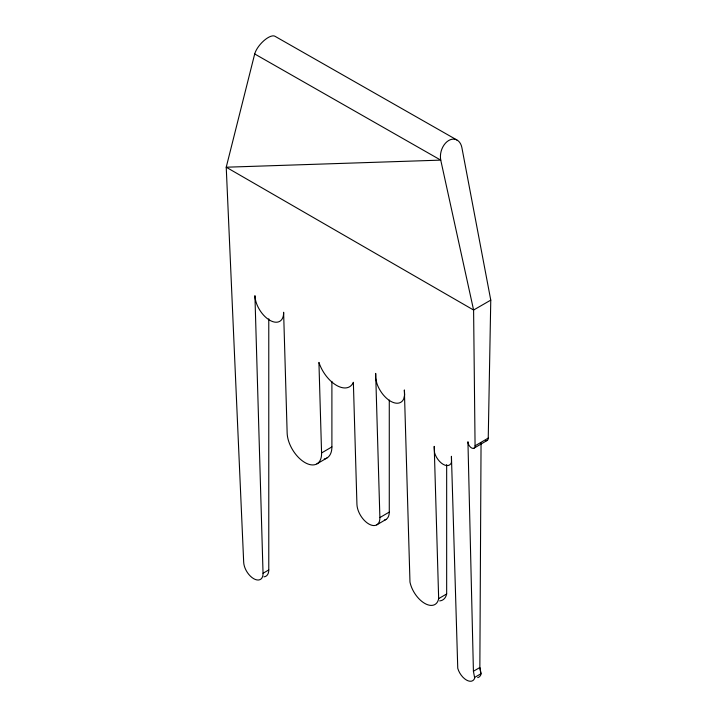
<?xml version="1.0" encoding="UTF-8"?>
<svg xmlns="http://www.w3.org/2000/svg" width="717" height="717" viewBox="0 0 717 717"><rect width="100%" height="100%" fill="white"/><g stroke="black" fill="none" stroke-linecap="round" stroke-linejoin="round"><path stroke-width="1.08" d="M481.053 442.954L479.852 667.527L480.955 674.464A12.682 7.322 60 0 1 477.674 677.619M485.624 440.579A5.055 2.913 60 0 0 488.241 438.087L490.769 300.118L461.847 147.451A14.976 10.459 -73.6 0 0 448.6 140.559A14.976 10.459 -73.6 0 0 440.749 160.124L473.596 310.031L475.075 445.822A5.046 2.913 59.9 0 1 471.535 447.928A5.046 2.913 59.9 0 1 467.941 441.762L473.417 671.255L474.699 678.085A12.682 7.071 58.4 0 1 466.426 680.03A12.682 7.071 58.4 0 1 457.76 668.307L451.432 456.308L451.468 462.411A12.682 7.071 58.4 0 1 443.205 464.356A12.682 7.071 58.4 0 1 434.538 452.633L434.215 446.368L438.661 598.623A20.793 11.597 58.4 0 1 424.697 603.373A20.793 11.597 58.4 0 1 409.972 582.061L404.361 389.958L404.648 394.861L403.707 398.894A20.623 11.508 58.4 0 1 390.586 401.215A20.623 11.508 58.4 0 1 376.873 383.398L375.663 378.119L375.672 373.396L379.885 517.575A16.231 9.052 58.4 0 1 368.789 523.975A16.231 9.052 58.4 0 1 356.932 504.32L353.364 382.295A26.377 14.716 58.4 0 1 336.533 385.379A26.377 14.716 58.4 0 1 318.931 362.417L321.575 452.956A24.342 13.578 58.4 0 1 304.931 462.555A24.342 13.578 58.4 0 1 287.15 433.077L283.618 312.253A20.291 11.32 58.4 0 1 269.753 320.248A20.291 11.32 58.4 0 1 254.929 295.691L263.04 573.259A13.686 7.636 58.4 0 1 253.701 578.7A13.686 7.636 58.4 0 1 243.681 562.146L226.231 167.213L254.696 53.963A14.976 6.005 -48 0 1 263.739 40.815A14.976 6.005 -48 0 1 274.745 36.146L456.846 139.949M475.075 445.822L488.241 438.087M474.054 448.152L487.21 440.417M321.575 452.956L331.899 446.906L331.899 381.426M316.941 463.854L326.853 458.055M379.885 517.575L389.277 512.081L389.277 400.068M376.792 524.844L385.916 519.511M438.661 598.623L446.664 593.963L446.664 464.553M473.417 671.255L479.852 667.527L481.089 673.666L474.806 677.305M490.769 300.118L473.596 310.031L226.231 167.213L440.749 160.124L254.696 53.963M263.04 573.259L268.776 569.943L268.776 318.796M331.899 446.906A24.342 14.053 60 0 1 324.245 459.023M268.776 569.943A13.686 7.905 60 0 1 263.955 576.853M389.277 512.081A16.231 9.375 60 0 1 384.384 520.112M446.664 593.963A20.793 12.01 60 0 1 439.682 600.909"/></g></svg>
